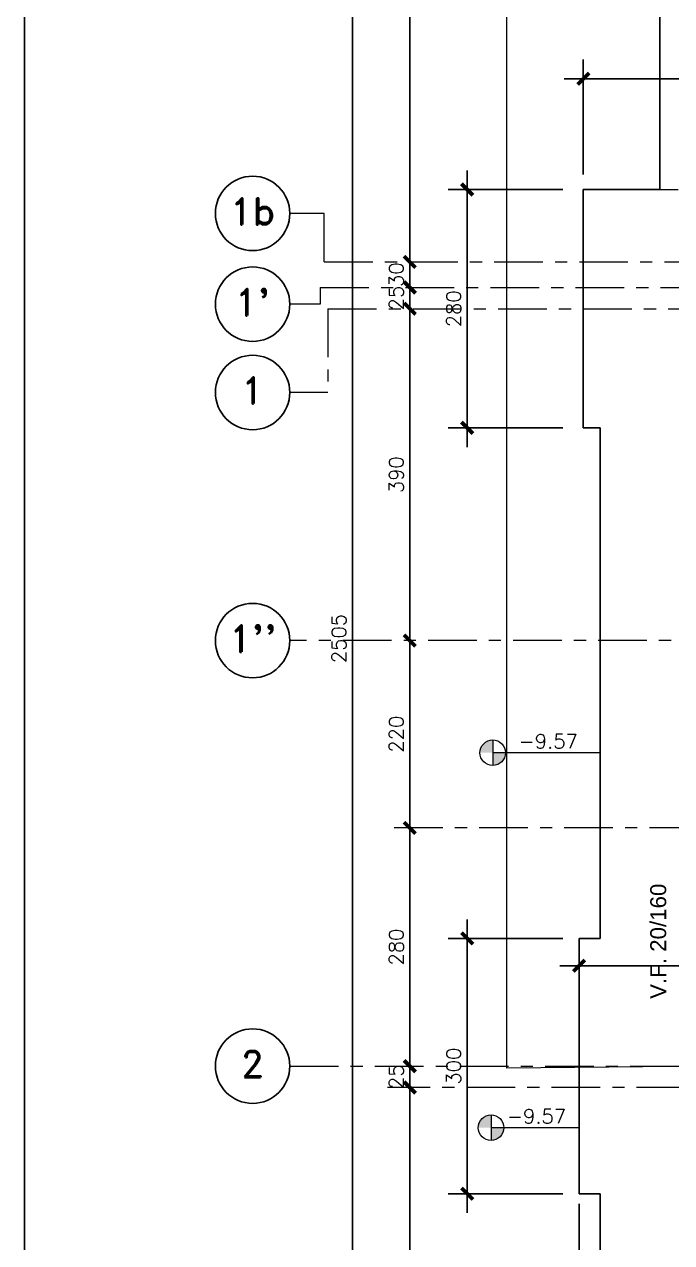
# Model space of a CAD drawing. Extents: x -4 to 6083, y -4 to 8618.
# Drawn here: x 0 to 761, y 5313 to 6744 of the extents above; entities that cross this region are included whole.
import ezdxf

# ---------------------------------------------------------------- set-up
doc = ezdxf.new("R2010")
doc.units = 0
doc.header["$LTSCALE"] = 45
doc.header["$MEASUREMENT"] = 0
doc.linetypes.add('Grid Line', pattern=[2.2225, 1.27, -0.3175, 0.3175, -0.3175])
doc.linetypes.add('RLE-PROYECCION', pattern=[0.71438, 0.47625, -0.23813])
doc.layers.get('0').update_dxf_attribs({"linetype": 'CONTINUOUS'})
for name, color, linetype in [('RLA-COTAS', 2, 'CONTINUOUS'), ('RLA-COTAS1', 2, 'CONTINUOUS'), ('RLA-FORMATO', 7, 'CONTINUOUS')]:
    doc.layers.add(name, color=color, linetype=linetype)
for name, color, linetype, lineweight in [('RLE-EJE', 3, 'CONTINUOUS', 25), ('RLE-EJES', 1, 'Grid Line', 9), ('RLE-FUNDACION', 6, 'CONTINUOUS', 25), ('RLE-LOSA', 3, 'CONTINUOUS', 15), ('RLE-NIVELES', 3, 'CONTINUOUS', 9), ('RLE-PROYECCION', 2, 'RLE-PROYECCION', 15), ('RLE-TEXTO-1', 9, 'CONTINUOUS', 9)]:
    doc.layers.add(name, color=color, linetype=linetype, lineweight=lineweight)
doc.styles.add('Arial_2', font='arial.ttf', dxfattribs={"height": 18.75})
doc.styles.add('ROMAND', font='romand', dxfattribs={"height": 31.5})
doc.styles.add('ROMANS', font='ROMANS.shx', dxfattribs={"height": 16.875})
doc.dimstyles.new('ING-75', dxfattribs={"dimscale": 75, "dimtxt": 0.27, "dimasz": 0.3, "dimexe": 0, "dimexo": 0, "dimgap": 0.1, "dimtad": 1, "dimdec": 1, "dimzin": 12, "dimdsep": 46, "dimtxsty": 'ROMANS', "dimblk": 'TICK1', "dimblk1": 'TICK1', "dimblk2": 'TICK1', "dimcen": 0.09, "dimclrd": 2, "dimclre": 1, "dimclrt": 3, "dimadec": 0, "dimazin": 0, "dimtfac": 1, "dimtdec": 0, "dimtix": 1, "dimtmove": 2, "dimatfit": 3, "dimldrblk": 'TICK1', "dimfxl": 0, "dimfxlon": 1, "dimtolj": 1, "dimtzin": 0, "dimarcsym": 0})

# ---------------------------------------------------------------- blocks, each defined once
blk = doc.blocks.new('TICK1')
at = {"color": 2}
for points in [[(0, 0), (-1, 0)], [(0, 0), (1, 0)]]:
    blk.add_lwpolyline(points, dxfattribs=at)
at = {"color": 2, "const_width": 0.2}
blk.add_lwpolyline([(-0.3, -0.3), (0.3, 0.3)], dxfattribs=at)
blk = doc.blocks.new('*D49')
at = {"layer": 'RLA-COTAS', "color": 2, "lineweight": -2, "transparency": 16777216}
blk.add_line((385.6, 7252.6), (385.6, 4792.6), dxfattribs=at)
at = {"layer": 'RLA-COTAS', "color": 2, "lineweight": -2, "transparency": 16777216, "xscale": 22.5, "yscale": 22.5, "zscale": 22.5}
for p, rotation in [((385.6, 7275.1), 90), ((385.6, 4770.1), 270)]:
    blk.add_blockref('TICK1', p, dxfattribs=dict(at, rotation=rotation))
at = {"layer": 'RLA-COTAS', "color": 3, "transparency": 16777216, "insert": (369.7, 6022.6), "char_height": 16.88, "attachment_point": 5, "rotation": 90, "style": 'ROMANS'}
blk.add_mtext('\\A1;2505', dxfattribs=at)
blk = doc.blocks.new('*D50')
at = {"layer": 'RLA-COTAS', "color": 2, "lineweight": -2, "transparency": 16777216}
blk.add_line((453.1, 7252.6), (453.1, 6487.6), dxfattribs=at)
at = {"layer": 'RLA-COTAS', "color": 2, "lineweight": -2, "transparency": 16777216, "xscale": 22.5, "yscale": 22.5, "zscale": 22.5}
for p, rotation in [((453.1, 7275.1), 90), ((453.1, 6465.1), 270)]:
    blk.add_blockref('TICK1', p, dxfattribs=dict(at, rotation=rotation))
at = {"layer": 'RLA-COTAS', "color": 3, "transparency": 16777216, "insert": (437.2, 6870.1), "char_height": 16.88, "attachment_point": 5, "rotation": 90, "style": 'ROMANS'}
blk.add_mtext('\\A1;810', dxfattribs=at)
blk = doc.blocks.new('*D51')
at = {"layer": 'RLA-COTAS', "color": 2, "lineweight": -2, "transparency": 16777216}
for p, q in [((453.1, 6487.6), (453.1, 6510.1)), ((453.1, 6465.1), (453.1, 6435.1)), ((453.1, 6412.6), (453.1, 6390.1))]:
    blk.add_line(p, q, dxfattribs=at)
at = {"layer": 'RLA-COTAS', "color": 2, "lineweight": -2, "transparency": 16777216, "xscale": 22.5, "yscale": 22.5, "zscale": 22.5}
for p, rotation in [((453.1, 6465.1), 270), ((453.1, 6435.1), 90)]:
    blk.add_blockref('TICK1', p, dxfattribs=dict(at, rotation=rotation))
at = {"layer": 'RLA-COTAS', "color": 3, "transparency": 16777216, "insert": (437.2, 6450.1), "char_height": 16.88, "attachment_point": 5, "rotation": 90, "style": 'ROMANS'}
blk.add_mtext('\\A1;30', dxfattribs=at)
blk = doc.blocks.new('*D52')
at = {"layer": 'RLA-COTAS', "color": 2, "lineweight": -2, "transparency": 16777216}
for p, q in [((453.1, 6457.6), (453.1, 6480.1)), ((453.1, 6435.1), (453.1, 6410.1)), ((453.1, 6387.6), (453.1, 6365.1))]:
    blk.add_line(p, q, dxfattribs=at)
at = {"layer": 'RLA-COTAS', "color": 2, "lineweight": -2, "transparency": 16777216, "xscale": 22.5, "yscale": 22.5, "zscale": 22.5}
for p, rotation in [((453.1, 6435.1), 270), ((453.1, 6410.1), 90)]:
    blk.add_blockref('TICK1', p, dxfattribs=dict(at, rotation=rotation))
at = {"layer": 'RLA-COTAS', "color": 3, "transparency": 16777216, "insert": (437.2, 6422.6), "char_height": 16.88, "attachment_point": 5, "rotation": 90, "style": 'ROMANS'}
blk.add_mtext('\\A1;25', dxfattribs=at)
blk = doc.blocks.new('*D53')
at = {"layer": 'RLA-COTAS', "color": 2, "lineweight": -2, "transparency": 16777216}
blk.add_line((453.1, 6387.6), (453.1, 6042.6), dxfattribs=at)
at = {"layer": 'RLA-COTAS', "color": 2, "lineweight": -2, "transparency": 16777216, "xscale": 22.5, "yscale": 22.5, "zscale": 22.5}
for p, rotation in [((453.1, 6410.1), 90), ((453.1, 6020.1), 270)]:
    blk.add_blockref('TICK1', p, dxfattribs=dict(at, rotation=rotation))
at = {"layer": 'RLA-COTAS', "color": 3, "transparency": 16777216, "insert": (437.2, 6215.1), "char_height": 16.88, "attachment_point": 5, "rotation": 90, "style": 'ROMANS'}
blk.add_mtext('\\A1;390', dxfattribs=at)
blk = doc.blocks.new('*D54')
at = {"layer": 'RLA-COTAS', "color": 2, "lineweight": -2, "transparency": 16777216}
blk.add_line((453.1, 5997.6), (453.1, 5822.6), dxfattribs=at)
at = {"layer": 'RLA-COTAS', "color": 2, "lineweight": -2, "transparency": 16777216, "xscale": 22.5, "yscale": 22.5, "zscale": 22.5}
for p, rotation in [((453.1, 6020.1), 90), ((453.1, 5800.1), 270)]:
    blk.add_blockref('TICK1', p, dxfattribs=dict(at, rotation=rotation))
at = {"layer": 'RLA-COTAS', "color": 3, "transparency": 16777216, "insert": (437.2, 5910.1), "char_height": 16.88, "attachment_point": 5, "rotation": 90, "style": 'ROMANS'}
blk.add_mtext('\\A1;220', dxfattribs=at)
blk = doc.blocks.new('*D55')
at = {"layer": 'RLA-COTAS', "color": 2, "lineweight": -2, "transparency": 16777216}
blk.add_line((453.1, 5777.6), (453.1, 5542.6), dxfattribs=at)
at = {"layer": 'RLA-COTAS', "color": 2, "lineweight": -2, "transparency": 16777216, "xscale": 22.5, "yscale": 22.5, "zscale": 22.5}
for p, rotation in [((453.1, 5800.1), 90), ((453.1, 5520.1), 270)]:
    blk.add_blockref('TICK1', p, dxfattribs=dict(at, rotation=rotation))
at = {"layer": 'RLA-COTAS', "color": 3, "transparency": 16777216, "insert": (437.2, 5660.1), "char_height": 16.88, "attachment_point": 5, "rotation": 90, "style": 'ROMANS'}
blk.add_mtext('\\A1;280', dxfattribs=at)
blk = doc.blocks.new('*D56')
at = {"layer": 'RLA-COTAS', "color": 2, "lineweight": -2, "transparency": 16777216}
for p, q in [((453.1, 5542.6), (453.1, 5565.1)), ((453.1, 5520.1), (453.1, 5495.1)), ((453.1, 5472.6), (453.1, 5450.1))]:
    blk.add_line(p, q, dxfattribs=at)
at = {"layer": 'RLA-COTAS', "color": 2, "lineweight": -2, "transparency": 16777216, "xscale": 22.5, "yscale": 22.5, "zscale": 22.5}
for p, rotation in [((453.1, 5520.1), 270), ((453.1, 5495.1), 90)]:
    blk.add_blockref('TICK1', p, dxfattribs=dict(at, rotation=rotation))
at = {"layer": 'RLA-COTAS', "color": 3, "transparency": 16777216, "insert": (437.2, 5507.6), "char_height": 16.88, "attachment_point": 5, "rotation": 90, "style": 'ROMANS'}
blk.add_mtext('\\A1;25', dxfattribs=at)
blk = doc.blocks.new('*D57')
at = {"layer": 'RLA-COTAS', "color": 2, "lineweight": -2, "transparency": 16777216}
blk.add_line((453.1, 5472.6), (453.1, 5048.1), dxfattribs=at)
at = {"layer": 'RLA-COTAS', "color": 2, "lineweight": -2, "transparency": 16777216, "xscale": 22.5, "yscale": 22.5, "zscale": 22.5}
for p, rotation in [((453.1, 5495.1), 90), ((453.1, 5025.6), 270)]:
    blk.add_blockref('TICK1', p, dxfattribs=dict(at, rotation=rotation))
at = {"layer": 'RLA-COTAS', "color": 3, "transparency": 16777216, "insert": (437.2, 5260.4), "char_height": 16.88, "attachment_point": 5, "rotation": 90, "style": 'ROMANS'}
blk.add_mtext('\\A1;469.5', dxfattribs=at)
blk = doc.blocks.new('*D68')
at = {"layer": 'RLA-COTAS1', "color": 1, "lineweight": -2, "transparency": 16777216}
for p, q in [((633.1, 6550.1), (498.1, 6550.1)), ((633.1, 6270.1), (498.1, 6270.1))]:
    blk.add_line(p, q, dxfattribs=at)
at = {"layer": 'RLA-COTAS1', "color": 2, "lineweight": -2, "transparency": 16777216}
blk.add_line((520.6, 6527.6), (520.6, 6292.6), dxfattribs=at)
at = {"layer": 'RLA-COTAS1', "color": 2, "lineweight": -2, "transparency": 16777216, "xscale": 22.5, "yscale": 22.5, "zscale": 22.5}
for p, rotation in [((520.6, 6550.1), 90), ((520.6, 6270.1), 270)]:
    blk.add_blockref('TICK1', p, dxfattribs=dict(at, rotation=rotation))
at = {"layer": 'RLA-COTAS1', "color": 3, "transparency": 16777216, "insert": (504.7, 6410.1), "char_height": 16.88, "attachment_point": 5, "rotation": 90, "style": 'ROMANS'}
blk.add_mtext('\\A1;280', dxfattribs=at)
blk = doc.blocks.new('*D69')
at = {"layer": 'RLA-COTAS1', "color": 1, "lineweight": -2, "transparency": 16777216}
for p, q in [((657.1, 6567.8), (657.1, 6702.8)), ((947.1, 6567.8), (947.1, 6702.8))]:
    blk.add_line(p, q, dxfattribs=at)
at = {"layer": 'RLA-COTAS1', "color": 2, "lineweight": -2, "transparency": 16777216}
blk.add_line((679.6, 6680.3), (924.6, 6680.3), dxfattribs=at)
at = {"layer": 'RLA-COTAS1', "color": 2, "lineweight": -2, "transparency": 16777216, "xscale": 22.5, "yscale": 22.5, "zscale": 22.5, "rotation": 180}
blk.add_blockref('TICK1', (657.1, 6680.3), dxfattribs=at)
at = {"layer": 'RLA-COTAS1', "color": 2, "lineweight": -2, "transparency": 16777216, "xscale": 22.5, "yscale": 22.5, "zscale": 22.5}
blk.add_blockref('TICK1', (947.1, 6680.3), dxfattribs=at)
at = {"layer": 'RLA-COTAS1', "color": 3, "transparency": 16777216, "insert": (814.4, 6710.3), "char_height": 16.88, "attachment_point": 1, "line_spacing_factor": 0.941778, "style": 'ROMANS'}
blk.add_mtext('\\A1;290', dxfattribs=at)
blk = doc.blocks.new('*D98')
at = {"layer": 'RLA-COTAS1', "color": 1, "lineweight": -2, "transparency": 16777216}
for p, q in [((633.1, 5670.1), (498.1, 5670.1)), ((633.1, 5370.1), (498.1, 5370.1))]:
    blk.add_line(p, q, dxfattribs=at)
at = {"layer": 'RLA-COTAS1', "color": 2, "lineweight": -2, "transparency": 16777216}
blk.add_line((520.6, 5647.6), (520.6, 5392.6), dxfattribs=at)
at = {"layer": 'RLA-COTAS1', "color": 2, "lineweight": -2, "transparency": 16777216, "xscale": 22.5, "yscale": 22.5, "zscale": 22.5}
for p, rotation in [((520.6, 5670.1), 90), ((520.6, 5370.1), 270)]:
    blk.add_blockref('TICK1', p, dxfattribs=dict(at, rotation=rotation))
at = {"layer": 'RLA-COTAS1', "color": 3, "transparency": 16777216, "insert": (504.7, 5520.1), "char_height": 16.88, "attachment_point": 5, "rotation": 90, "style": 'ROMANS'}
blk.add_mtext('\\A1;300', dxfattribs=at)
blk = doc.blocks.new('*D103')
at = {"layer": 'RLA-COTAS1', "color": 1, "lineweight": -2, "transparency": 16777216}
for p, q in [((652.1, 5358.5), (652.1, 5223.5)), ((952.1, 5358.5), (952.1, 5223.5))]:
    blk.add_line(p, q, dxfattribs=at)
at = {"layer": 'RLA-COTAS1', "color": 2, "lineweight": -2, "transparency": 16777216}
for p, q in [((674.6, 5246), (786.6, 5246)), ((929.6, 5246), (845, 5246))]:
    blk.add_line(p, q, dxfattribs=at)
at = {"layer": 'RLA-COTAS1', "color": 2, "lineweight": -2, "transparency": 16777216, "xscale": 22.5, "yscale": 22.5, "zscale": 22.5, "rotation": 180}
blk.add_blockref('TICK1', (652.1, 5246), dxfattribs=at)
at = {"layer": 'RLA-COTAS1', "color": 2, "lineweight": -2, "transparency": 16777216, "xscale": 22.5, "yscale": 22.5, "zscale": 22.5}
blk.add_blockref('TICK1', (952.1, 5246), dxfattribs=at)
at = {"layer": 'RLA-COTAS1', "color": 3, "transparency": 16777216, "insert": (794.1, 5272.4), "char_height": 16.88, "attachment_point": 1, "line_spacing_factor": 0.941778, "style": 'ROMANS'}
blk.add_mtext('\\A1;300', dxfattribs=at)
blk = doc.blocks.new('*D117')
at = {"layer": 'RLA-COTAS1', "color": 1, "lineweight": -2, "transparency": 16777216}
for p, q in [((652.1, 5645.6), (652.1, 5615.6)), ((952.1, 5645.6), (952.1, 5615.6))]:
    blk.add_line(p, q, dxfattribs=at)
at = {"layer": 'RLA-COTAS1', "color": 2, "lineweight": -2, "transparency": 16777216}
blk.add_line((674.6, 5638.1), (929.6, 5638.1), dxfattribs=at)
at = {"layer": 'RLA-COTAS1', "color": 2, "lineweight": -2, "transparency": 16777216, "xscale": 22.5, "yscale": 22.5, "zscale": 22.5, "rotation": 180}
blk.add_blockref('TICK1', (652.1, 5638.1), dxfattribs=at)
at = {"layer": 'RLA-COTAS1', "color": 2, "lineweight": -2, "transparency": 16777216, "xscale": 22.5, "yscale": 22.5, "zscale": 22.5}
blk.add_blockref('TICK1', (952.1, 5638.1), dxfattribs=at)
at = {"layer": 'RLA-COTAS1', "color": 3, "transparency": 16777216, "insert": (802.1, 5654), "char_height": 16.88, "attachment_point": 5, "style": 'ROMANS'}
blk.add_mtext('\\A1;300', dxfattribs=at)

msp = doc.modelspace()

# ---------------------------------------------------------------- hatches: boundary and pattern name
at = {"layer": 'RLE-NIVELES', "linetype": 'Continuous'}
h = msp.add_hatch(color=1, dxfattribs=at)
h.paths.add_polyline_path([(550.594, 5888.414), (550.594, 5903.414, 0.41421356), (535.594, 5888.414)])
h.paths.add_polyline_path([(550.594, 5873.414, 0.41421356), (565.594, 5888.414), (550.594, 5888.414)])
h = msp.add_hatch(color=1, dxfattribs=at)
h.paths.add_polyline_path([(548.589, 5447.8), (548.589, 5462.8, 0.41421356), (533.589, 5447.8)])
h.paths.add_polyline_path([(548.589, 5432.8, 0.41421356), (563.589, 5447.8), (548.589, 5447.8)])

# ---------------------------------------------------------------- linework, layer by layer
at = {"layer": 'RLA-FORMATO', "color": 6, "linetype": 'Continuous'}
for p, q in [((0, 8617.5), (0, 0)), ((0, 0), (0, 7890))]:
    msp.add_line(p, q, dxfattribs=at)
at = {"layer": 'RLE-EJE'}
for centre in [(268.315, 6522.065), (268.315, 6415.446), (268.315, 6311.663), (268.315, 6020.127), (268.315, 5520.144)]:
    msp.add_circle(centre, 43.75, dxfattribs=at)
at = {"layer": 'RLE-EJES'}
for p, q in [((352.395, 6522.065), (312.065, 6522.065)), ((352.395, 6465.144), (352.395, 6522.065)), ((352.395, 6465.144), (3550.79, 6465.144)), ((347.924, 6435.128), (5674.086, 6435.128)), ((347.924, 6435.128), (347.924, 6415.446)), ((347.924, 6415.446), (312.065, 6415.446)), ((356.865, 6410.144), (356.865, 6311.663)), ((356.865, 6410.144), (5712.081, 6410.144)), ((356.865, 6311.663), (312.065, 6311.663)), ((1531.849, 6020.127), (312.065, 6020.127)), ((1892.065, 5800.128), (432.065, 5800.128)), ((312.065, 5520.144), (5712.081, 5520.144)), ((1877.065, 5495.144), (427.065, 5495.144))]:
    msp.add_line(p, q, dxfattribs=at)
at = {"layer": 'RLE-FUNDACION'}
for p, q in [((747.065, 7305.628), (747.065, 6550.144)), ((747.065, 6550.144), (657.065, 6550.144)), ((657.065, 6550.144), (657.065, 6270.144)), ((657.065, 6270.144), (677.065, 6270.144)), ((677.065, 6270.144), (677.065, 5670.144)), ((677.065, 5670.144), (652.065, 5670.144)), ((652.065, 5670.144), (652.065, 5370.144)), ((652.065, 5370.144), (677.065, 5370.144)), ((677.065, 5370.144), (677.065, 4945.108))]:
    msp.add_line(p, q, dxfattribs=at)
at = {"layer": 'RLE-LOSA'}
for p, q in [((567.065, 5517.593), (567.065, 7462.628)), ((767.065, 5519.699), (567.065, 5517.593))]:
    msp.add_line(p, q, dxfattribs=at)
at = {"layer": 'RLE-NIVELES', "color": 3}
for p, q in [((550.594, 5903.414), (550.594, 5873.414)), ((548.589, 5462.8), (548.589, 5432.8))]:
    msp.add_line(p, q, dxfattribs=at)
at = {"layer": 'RLE-NIVELES'}
for p, q in [((638.709, 5888.414), (550.594, 5888.414)), ((677.065, 5888.414), (638.709, 5888.414)), ((628.074, 5447.8), (548.589, 5447.8)), ((652.065, 5447.8), (628.074, 5447.8))]:
    msp.add_line(p, q, dxfattribs=at)
at = {"layer": 'RLE-NIVELES', "color": 3}
for centre in [(550.594, 5888.414), (548.589, 5447.8)]:
    msp.add_circle(centre, 15, dxfattribs=at)
at = {"layer": 'RLE-PROYECCION'}
msp.add_line((747.065, 6550.144), (807.065, 6550.144), dxfattribs=at)

# ---------------------------------------------------------------- texts
at = {"layer": 'RLE-EJE', "color": 5, "char_height": 31.25, "width": 1, "attachment_point": 2, "line_spacing_factor": 0.941778, "style": 'ROMAND'}
for s, insert in [('1b', (268.121, 6540.196)), ("1'", (268.121, 6433.578)), ('1', (268.121, 6329.794)), ("1''", (268.508, 6038.24)), ('2', (268.121, 5538.276))]:
    msp.add_mtext(s, dxfattribs=dict(at, insert=insert))
at = {"layer": 'RLE-NIVELES', "char_height": 16.875, "width": 71.39207, "attachment_point": 5, "line_spacing_factor": 0.941778, "style": 'ROMANS'}
for insert in [(615.916, 5901.889), (602.163, 5461.274)]:
    msp.add_mtext('-9.57', dxfattribs=dict(at, insert=insert))
at = {"layer": 'RLE-TEXTO-1', "insert": (735.754, 5666.858), "char_height": 18.75, "width": 162.06688, "attachment_point": 2, "rotation": 90, "line_spacing_factor": 0.941778, "style": 'Arial_2'}
msp.add_mtext('V.F. 20/160', dxfattribs=at)

# ---------------------------------------------------------------- dimensions: what is measured, and where the dimension line sits
at = {"layer": 'RLA-COTAS'}
for base, p1, p2, picture, middle in [((385.599, 4770.128), (393.099, 7275.128), (393.099, 4770.128), '*D49', (369.662, 6022.628)), ((453.099, 6465.144), (460.599, 7275.128), (460.599, 6465.144), '*D50', (437.162, 6870.136)), ((453.099, 6435.128), (460.599, 6465.144), (460.599, 6435.128), '*D51', (437.162, 6450.136)), ((453.099, 6410.144), (460.599, 6435.128), (460.599, 6410.144), '*D52', (437.162, 6422.636)), ((453.099, 6020.127), (460.599, 6410.144), (460.599, 6020.127), '*D53', (437.162, 6215.136)), ((453.099, 5800.128), (460.599, 6020.127), (460.599, 5800.128), '*D54', (437.162, 5910.127)), ((453.099, 5520.144), (460.599, 5800.128), (460.599, 5520.144), '*D55', (437.162, 5660.136)), ((453.099, 5495.144), (460.599, 5520.144), (460.599, 5495.144), '*D56', (437.162, 5507.644)), ((453.099, 5025.628), (460.599, 5495.144), (460.599, 5025.628), '*D57', (437.162, 5260.386))]:
    dim = msp.add_linear_dim(base=base, p1=p1, p2=p2, angle=90, dimstyle='ING-75', override={"dimexe": 0, "dimexo": 0, "dimdec": 1, "dimfxl": 0, "dimfxlon": 1}, dxfattribs=at)
    dim.commit()
    dim.dimension.update_dxf_attribs({"geometry": picture, "text_midpoint": middle})
at = {"layer": 'RLA-COTAS1'}
for base, p1, p2, override, picture, middle in [((947.065, 6680.264), (657.065, 6567.764), (947.065, 6567.764), {"dimexe": 0.3, "dimdec": 2, "dimfxl": 1.5}, '*D69', (836.068, 6699.038)), ((952.065, 5246.024), (652.065, 5358.524), (952.065, 5358.524), {"dimexe": 0.3, "dimexo": 0, "dimdec": 2, "dimfxl": 1.5, "dimfxlon": 1}, '*D103', (815.799, 5261.142))]:
    dim = msp.add_linear_dim(base=base, p1=p1, p2=p2, dimstyle='ING-75', override=override, dxfattribs=at)
    dim.commit()
    dim.dimension.update_dxf_attribs({"geometry": picture, "text_midpoint": middle, "dimtype": 160})
for base, p1, p2, picture, middle in [((520.599, 6270.144), (633.099, 6550.144), (633.099, 6270.144), '*D68', (504.662, 6410.144)), ((520.599, 5370.144), (633.099, 5670.144), (633.099, 5370.144), '*D98', (504.662, 5520.144))]:
    dim = msp.add_linear_dim(base=base, p1=p1, p2=p2, angle=90, dimstyle='ING-75', override={"dimexe": 0.3, "dimexo": 0, "dimdec": 2, "dimfxl": 1.5, "dimfxlon": 1}, dxfattribs=at)
    dim.commit()
    dim.dimension.update_dxf_attribs({"geometry": picture, "text_midpoint": middle})
dim = msp.add_linear_dim(base=(952.065, 5638.073), p1=(652.065, 5645.573), p2=(952.065, 5645.573), dimstyle='ING-75', override={"dimexe": 0.3, "dimexo": 0, "dimdec": 2, "dimfxl": 1.5, "dimfxlon": 1}, dxfattribs=at)
dim.commit()
dim.dimension.update_dxf_attribs({"geometry": '*D117', "text_midpoint": (802.065, 5654.01)})

doc.saveas('drawing.dxf')
